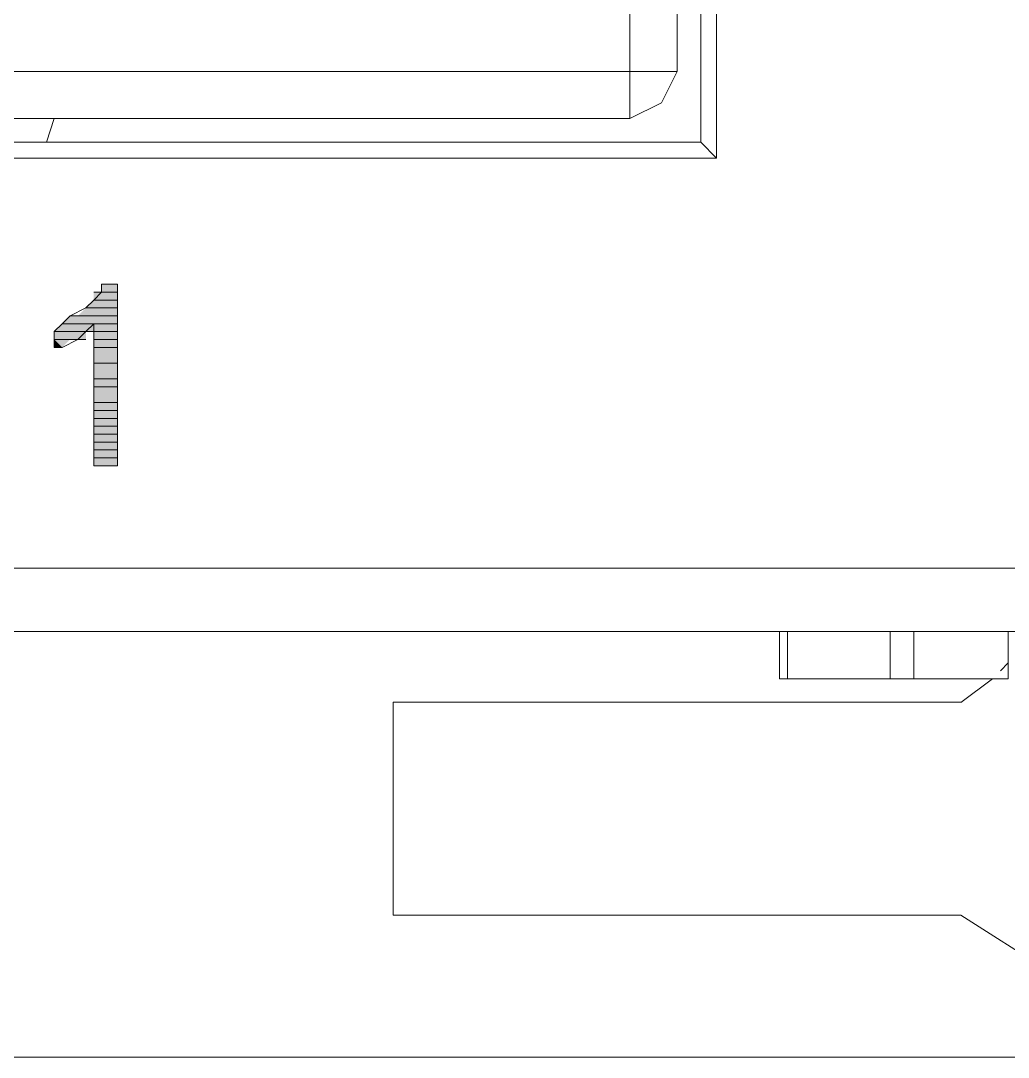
# Model space of a CAD drawing. Header units: millimetres. Extents: x 41 to 1635, y 11 to 1528.
# Drawn here: x 976.09 to 983.18, y 1105.05 to 1112.5 of the extents above; entities that cross this region are included whole.
import ezdxf

# ---------------------------------------------------------------- set-up
doc = ezdxf.new("R2010")
doc.units = ezdxf.units.MM
doc.header["$LTSCALE"] = 8
for name, color, linetype in [('Layer1', 3, 'CONTINUOUS'), ('PDF_Geometry', 7, 'CONTINUOUS'), ('PDF_Solid Fills', 7, 'CONTINUOUS')]:
    doc.layers.add(name, color=color, linetype=linetype)

# ---------------------------------------------------------------- blocks, each defined once
blk = doc.blocks.new('28SS211R')
at = {"layer": 'PDF_Geometry', "lineweight": 9}
for points in [[(0.1766, 0.1846), (0.1766, -90.1741), (45.3843, -90.1741), (45.8942, -90.1741)], [(28.5022, -72.1024), (28.5022, -86.7751), (28.3889, -86.6618)], [(28.3889, -86.6618), (28.3889, -72.2157)], [(27.879, -72.4423), (27.879, -86.4918), (15.3591, -86.4918)], [(27.8791, -72.4423), (28.1057, -72.499), (28.219, -72.7256), (28.219, -86.1519)], [(15.3591, -86.1519), (28.219, -86.1519)], [(27.879, -86.4918), (28.1056, -86.3785), (28.2189, -86.1519)], [(23.7435, -86.4918), (23.6868, -86.6618)], [(15.1325, -86.6618), (15.0759, -86.7751), (28.5022, -86.7751)], [(15.1325, -86.6618), (28.3889, -86.6618)], [(24.1967, -87.6815), (24.0834, -87.6815), (24.0834, -87.7382), (24.0268, -87.7948), (23.9701, -87.8515), (23.8568, -87.9081)], [(24.0268, -87.9648), (24.0268, -88.9845), (24.1967, -88.9845), (24.1967, -87.6815)], [(23.8568, -87.9081), (23.8002, -87.9648)], [(23.8001, -87.9648), (23.7435, -88.0214), (23.7435, -88.1347), (23.8001, -88.1347), (23.9134, -88.0781), (23.9701, -88.0214), (24.0267, -87.9648)], [(0.1766, -90.1742), (-0.1633, -90.0609), (-0.3333, -89.721), (45.8941, -89.721)], [(28.9554, -90.1741), (28.9554, -90.5141)], [(29.0121, -90.1741), (29.0121, -90.5141)], [(29.7485, -90.1741), (29.7485, -90.5141)], [(29.9185, -90.1741), (29.9185, -90.5141)], [(30.5983, -90.4007), (30.5417, -90.4574)], [(29.0121, -90.5141), (28.9554, -90.5141)], [(30.5983, -90.5141), (29.0121, -90.5141)], [(30.485, -90.5141), (30.2584, -90.6841)], [(26.1795, -90.684), (30.2584, -90.684)], [(26.1795, -92.2136), (26.1795, -90.684)], [(32.1279, -92.2136), (31.5614, -92.6102), (30.8816, -92.6102), (30.2584, -92.2136), (26.1795, -92.2136)], [(45.3843, -93.2333), (18.8715, -93.2333)]]:
    blk.add_lwpolyline(points, dxfattribs=at)
for points in [[(24.0834, -87.6815), (24.1967, -87.6815)], [(24.0834, -87.6815), (24.1967, -87.6815)], [(24.0834, -87.6815), (24.1967, -87.6815)], [(24.0834, -87.6815), (24.1967, -87.6815)], [(24.0834, -87.6815), (24.1967, -87.6815)], [(24.0834, -87.6815), (24.1967, -87.6815)], [(24.0834, -87.6815), (24.1967, -87.6815)], [(24.0834, -87.6815), (24.1967, -87.6815)], [(24.0834, -87.6815), (24.1967, -87.6815)], [(24.0834, -87.7381), (24.0268, -87.7381), (24.1967, -87.7381)], [(24.0268, -87.7381), (24.1967, -87.7381)], [(24.0268, -87.7381), (24.1967, -87.7381)], [(24.0268, -87.7381), (24.1967, -87.7381)], [(24.0268, -87.7381), (24.1967, -87.7381)], [(24.0834, -87.7381), (24.1967, -87.7381)], [(24.0834, -87.7381), (24.1967, -87.7381)], [(24.0834, -87.7381), (24.1967, -87.7381)], [(24.0268, -87.7948), (24.1967, -87.7948)], [(24.0268, -87.7948), (24.1967, -87.7948)], [(24.0268, -87.7948), (24.1967, -87.7948)], [(24.0268, -87.7948), (24.1967, -87.7948)], [(24.0268, -87.7948), (24.1967, -87.7948)], [(24.0268, -87.7948), (24.1967, -87.7948)], [(24.0268, -87.7948), (24.1967, -87.7948)], [(24.0268, -87.7948), (24.1967, -87.7948)], [(24.0268, -87.7948), (24.1967, -87.7948)], [(24.0268, -87.7948), (24.1967, -87.7948)], [(24.0268, -87.7948), (24.1967, -87.7948)], [(24.0268, -87.7948), (24.1967, -87.7948)], [(24.0268, -87.7948), (24.1967, -87.7948)], [(24.0268, -87.7948), (24.1967, -87.7948)], [(23.9135, -87.9081), (23.8568, -87.9081), (24.1967, -87.9081)], [(23.8568, -87.9081), (24.1967, -87.9081)], [(23.8568, -87.9081), (24.1967, -87.9081)], [(23.8568, -87.9081), (24.1967, -87.9081)], [(23.8568, -87.9081), (24.1967, -87.9081)], [(23.8568, -87.9081), (24.1967, -87.9081)], [(23.8568, -87.9081), (24.1967, -87.9081)], [(23.8568, -87.9081), (24.1967, -87.9081)], [(23.8568, -87.9081), (24.1967, -87.9081)], [(23.8568, -87.9081), (24.1967, -87.9081)], [(23.8568, -87.9081), (24.1967, -87.9081)], [(23.9135, -87.9081), (24.1967, -87.9081)], [(23.9135, -87.9081), (24.1967, -87.9081)], [(23.9135, -87.9081), (24.1967, -87.9081)], [(23.9135, -87.9081), (24.1967, -87.9081)], [(23.9135, -87.9081), (24.1967, -87.9081)], [(23.9135, -87.9081), (24.1967, -87.9081)], [(23.9135, -87.9081), (24.1967, -87.9081)], [(23.9135, -87.9081), (24.1967, -87.9081)], [(23.9135, -87.9081), (24.1967, -87.9081)], [(23.9135, -87.9081), (24.1967, -87.9081)], [(23.9135, -87.9081), (24.1967, -87.9081)], [(23.9701, -87.8514), (24.1967, -87.8514)], [(23.9701, -87.8514), (24.1967, -87.8514)], [(23.9701, -87.8514), (24.1967, -87.8514)], [(23.9701, -87.8514), (24.1967, -87.8514)], [(23.9701, -87.8514), (24.1967, -87.8514)], [(23.9701, -87.8514), (24.1967, -87.8514)], [(23.9701, -87.8514), (24.1967, -87.8514)], [(23.9701, -87.8514), (24.1967, -87.8514)], [(23.9701, -87.8514), (24.1967, -87.8514)], [(23.9701, -87.8514), (24.1967, -87.8514)], [(23.9701, -87.8514), (24.1967, -87.8514)], [(23.9701, -87.8514), (24.1967, -87.8514)], [(23.9701, -87.8514), (24.1967, -87.8514)], [(23.9701, -87.8514), (24.1967, -87.8514)], [(23.9701, -87.8514), (24.1967, -87.8514)], [(23.9701, -87.8514), (24.1967, -87.8514)], [(23.9701, -87.8514), (24.1967, -87.8514)], [(23.9701, -87.8514), (24.1967, -87.8514)], [(23.8001, -87.9648), (24.1967, -87.9648)], [(23.8001, -87.9648), (24.1967, -87.9648)], [(23.8001, -87.9648), (24.1967, -87.9648)], [(23.8001, -87.9648), (24.1967, -87.9648)], [(23.8001, -87.9648), (24.1967, -87.9648)], [(23.8001, -87.9648), (24.1967, -87.9648)], [(23.8001, -87.9648), (24.0267, -87.9648)], [(23.8001, -87.9648), (24.0267, -87.9648)], [(23.8001, -87.9648), (24.0267, -87.9648)], [(23.8001, -87.9648), (24.0267, -87.9648)], [(23.8001, -87.9648), (24.0267, -87.9648)], [(23.8001, -87.9648), (24.0267, -87.9648)], [(24.0268, -87.9648), (24.1967, -87.9648)], [(24.0268, -87.9648), (24.1967, -87.9648)], [(24.0268, -87.9648), (24.1967, -87.9648)], [(24.0268, -87.9648), (24.1967, -87.9648)], [(24.0268, -87.9648), (24.1967, -87.9648)], [(24.0268, -87.9648), (24.1967, -87.9648)], [(23.7435, -88.0214), (24.0268, -88.0214)], [(23.7435, -88.0214), (24.0268, -88.0214)], [(23.7435, -88.0214), (24.0268, -88.0214)], [(23.7435, -88.0214), (24.0268, -88.0214)], [(23.7435, -88.0214), (24.0268, -88.0214)], [(23.7435, -88.0214), (24.0268, -88.0214)], [(23.7435, -88.0214), (23.9701, -88.0214)], [(23.7435, -88.0214), (24.0268, -88.0214), (23.9701, -88.0214)], [(23.7435, -88.0214), (23.9701, -88.0214)], [(23.7435, -88.0214), (23.9701, -88.0214)], [(24.0268, -88.0214), (24.1967, -88.0214)], [(24.0268, -88.0214), (24.1967, -88.0214)], [(24.0268, -88.0214), (24.1967, -88.0214)], [(24.0268, -88.0214), (24.1967, -88.0214)], [(24.0268, -88.0214), (24.1967, -88.0214)], [(24.0268, -88.0214), (24.1967, -88.0214)], [(24.0268, -88.0214), (24.1967, -88.0214)], [(24.0268, -88.0214), (24.1967, -88.0214)], [(24.0268, -88.0214), (24.1967, -88.0214)], [(24.0268, -88.0214), (24.1967, -88.0214)], [(23.7435, -88.0781), (23.9134, -88.0781)], [(23.7435, -88.0781), (23.9701, -88.0781), (23.9134, -88.0781)], [(23.7435, -88.0781), (23.9134, -88.0781)], [(23.7435, -88.0781), (23.9134, -88.0781)], [(23.7435, -88.0781), (23.9134, -88.0781)], [(23.7435, -88.0781), (23.9134, -88.0781)], [(23.7435, -88.0781), (23.9134, -88.0781)], [(23.7435, -88.0781), (23.9134, -88.0781)], [(23.7435, -88.0781), (23.9134, -88.0781)], [(23.7435, -88.0781), (23.9134, -88.0781)], [(23.7435, -88.0781), (23.9134, -88.0781)], [(23.7435, -88.0781), (23.9134, -88.0781)], [(23.7435, -88.0781), (23.9134, -88.0781)], [(23.7435, -88.0781), (23.9134, -88.0781)], [(23.7435, -88.0781), (23.9134, -88.0781)], [(23.7435, -88.0781), (23.9134, -88.0781)], [(23.7435, -88.0781), (23.8568, -88.0781)], [(23.7435, -88.0781), (23.9134, -88.0781), (23.8568, -88.0781)], [(23.7435, -88.1347), (23.8001, -88.1347)], [(23.7435, -88.1347), (23.8001, -88.1347)], [(23.7435, -88.1347), (23.8001, -88.1347)], [(23.7435, -88.1347), (23.8001, -88.1347)], [(23.7435, -88.1347), (23.7435, -88.1347)], [(23.7435, -88.1347), (23.8001, -88.1347), (23.7435, -88.1347)], [(23.7435, -88.1347), (23.7435, -88.1347)], [(23.7435, -88.1347), (23.7435, -88.1347)], [(23.7435, -88.1347), (23.7435, -88.1347)], [(23.7435, -88.1347), (23.7435, -88.1347)], [(23.7435, -88.1347), (23.7435, -88.1347)], [(23.7435, -88.1347), (23.7435, -88.1347)], [(23.7435, -88.1347), (23.7435, -88.1347)], [(24.0268, -88.0781), (24.1967, -88.0781)], [(24.0268, -88.0781), (24.1967, -88.0781)], [(24.0268, -88.0781), (24.1967, -88.0781)], [(24.0268, -88.0781), (24.1967, -88.0781)], [(24.0268, -88.0781), (24.1967, -88.0781)], [(24.0268, -88.0781), (24.1967, -88.0781)], [(24.0268, -88.0781), (24.1967, -88.0781)], [(24.0268, -88.0781), (24.1967, -88.0781)], [(24.0268, -88.0781), (24.1967, -88.0781)], [(24.0268, -88.0781), (24.1967, -88.0781)], [(24.0268, -88.0781), (24.1967, -88.0781)], [(24.0268, -88.0781), (24.1967, -88.0781)], [(24.0268, -88.0781), (24.1967, -88.0781)], [(24.0268, -88.0781), (24.1967, -88.0781)], [(24.0268, -88.0781), (24.1967, -88.0781)], [(24.0268, -88.0781), (24.1967, -88.0781)], [(24.0268, -88.0781), (24.1967, -88.0781)], [(24.0268, -88.0781), (24.1967, -88.0781)], [(24.0268, -88.1347), (24.1967, -88.1347)], [(24.0268, -88.1347), (24.1967, -88.1347)], [(24.0268, -88.1347), (24.1967, -88.1347)], [(24.0268, -88.1347), (24.1967, -88.1347)], [(24.0268, -88.1347), (24.1967, -88.1347)], [(24.0268, -88.1347), (24.1967, -88.1347)], [(24.0268, -88.1347), (24.1967, -88.1347)], [(24.0268, -88.1347), (24.1967, -88.1347)], [(24.0268, -88.1347), (24.1967, -88.1347)], [(24.0268, -88.1347), (24.1967, -88.1347)], [(24.0268, -88.1347), (24.1967, -88.1347)], [(24.0268, -88.1347), (24.1967, -88.1347)], [(24.0268, -88.1347), (24.1967, -88.1347)], [(24.0268, -88.1347), (24.1967, -88.1347)], [(24.0268, -88.248), (24.1967, -88.248)], [(24.0268, -88.248), (24.1967, -88.248)], [(24.0268, -88.248), (24.1967, -88.248)], [(24.0268, -88.248), (24.1967, -88.248)], [(24.0268, -88.248), (24.1967, -88.248)], [(24.0268, -88.248), (24.1967, -88.248)], [(24.0268, -88.248), (24.1967, -88.248)], [(24.0268, -88.248), (24.1967, -88.248)], [(24.0268, -88.248), (24.1967, -88.248)], [(24.0268, -88.248), (24.1967, -88.248)], [(24.0268, -88.3613), (24.1967, -88.3613)], [(24.0268, -88.3613), (24.1967, -88.3613)], [(24.0268, -88.3613), (24.1967, -88.3613)], [(24.0268, -88.3613), (24.1967, -88.3613)], [(24.0268, -88.3613), (24.1967, -88.3613)], [(24.0268, -88.3613), (24.1967, -88.3613)], [(24.0268, -88.3613), (24.1967, -88.3613)], [(24.0268, -88.3613), (24.1967, -88.3613)], [(24.0268, -88.3613), (24.1967, -88.3613)], [(24.0268, -88.3613), (24.1967, -88.3613)], [(24.0268, -88.3613), (24.1967, -88.3613)], [(24.0268, -88.3613), (24.1967, -88.3613)], [(24.0268, -88.418), (24.1967, -88.418)], [(24.0268, -88.418), (24.1967, -88.418)], [(24.0268, -88.418), (24.1967, -88.418)], [(24.0268, -88.418), (24.1967, -88.418)], [(24.0268, -88.418), (24.1967, -88.418)], [(24.0268, -88.418), (24.1967, -88.418)], [(24.0268, -88.5313), (24.1967, -88.5313)], [(24.0268, -88.5313), (24.1967, -88.5313)], [(24.0268, -88.5313), (24.1967, -88.5313)], [(24.0268, -88.5313), (24.1967, -88.5313)], [(24.0268, -88.5313), (24.1967, -88.5313)], [(24.0268, -88.5313), (24.1967, -88.5313)], [(24.0268, -88.5313), (24.1967, -88.5313)], [(24.0268, -88.5313), (24.1967, -88.5313)], [(24.0268, -88.5313), (24.1967, -88.5313)], [(24.0268, -88.5313), (24.1967, -88.5313)], [(24.0268, -88.5879), (24.1967, -88.5879)], [(24.0268, -88.5879), (24.1967, -88.5879)], [(24.0268, -88.5879), (24.1967, -88.5879)], [(24.0268, -88.5879), (24.1967, -88.5879)], [(24.0268, -88.5879), (24.1967, -88.5879)], [(24.0268, -88.5879), (24.1967, -88.5879)], [(24.0268, -88.5879), (24.1967, -88.5879)], [(24.0268, -88.5879), (24.1967, -88.5879)], [(24.0268, -88.5879), (24.1967, -88.5879)], [(24.0268, -88.5879), (24.1967, -88.5879)], [(24.0268, -88.5879), (24.1967, -88.5879)], [(24.0268, -88.5879), (24.1967, -88.5879)], [(24.0268, -88.5879), (24.1967, -88.5879)], [(24.0268, -88.5879), (24.1967, -88.5879)], [(24.0268, -88.5879), (24.1967, -88.5879)], [(24.0268, -88.5879), (24.1967, -88.5879)], [(24.0268, -88.5879), (24.1967, -88.5879)], [(24.0268, -88.5879), (24.1967, -88.5879)], [(24.0268, -88.6446), (24.1967, -88.6446)], [(24.0268, -88.6446), (24.1967, -88.6446)], [(24.0268, -88.6446), (24.1967, -88.6446)], [(24.0268, -88.6446), (24.1967, -88.6446)], [(24.0268, -88.6446), (24.1967, -88.6446)], [(24.0268, -88.6446), (24.1967, -88.6446)], [(24.0268, -88.6446), (24.1967, -88.6446)], [(24.0268, -88.6446), (24.1967, -88.6446)], [(24.0268, -88.6446), (24.1967, -88.6446)], [(24.0268, -88.6446), (24.1967, -88.6446)], [(24.0268, -88.7012), (24.1967, -88.7012)], [(24.0268, -88.7012), (24.1967, -88.7012)], [(24.0268, -88.7012), (24.1967, -88.7012)], [(24.0268, -88.7012), (24.1967, -88.7012)], [(24.0268, -88.7012), (24.1967, -88.7012)], [(24.0268, -88.7012), (24.1967, -88.7012)], [(24.0268, -88.7012), (24.1967, -88.7012)], [(24.0268, -88.7012), (24.1967, -88.7012)], [(24.0268, -88.7012), (24.1967, -88.7012)], [(24.0268, -88.7012), (24.1967, -88.7012)], [(24.0268, -88.7012), (24.1967, -88.7012)], [(24.0268, -88.7012), (24.1967, -88.7012)], [(24.0268, -88.7579), (24.1967, -88.7579)], [(24.0268, -88.7579), (24.1967, -88.7579)], [(24.0268, -88.7579), (24.1967, -88.7579)], [(24.0268, -88.7579), (24.1967, -88.7579)], [(24.0268, -88.7579), (24.1967, -88.7579)], [(24.0268, -88.7579), (24.1967, -88.7579)], [(24.0268, -88.7579), (24.1967, -88.7579)], [(24.0268, -88.7579), (24.1967, -88.7579)], [(24.0268, -88.7579), (24.1967, -88.7579)], [(24.0268, -88.7579), (24.1967, -88.7579)], [(24.0268, -88.7579), (24.1967, -88.7579)], [(24.0268, -88.7579), (24.1967, -88.7579)], [(24.0268, -88.7579), (24.1967, -88.7579)], [(24.0268, -88.7579), (24.1967, -88.7579)], [(24.0268, -88.8145), (24.1967, -88.8145)], [(24.0268, -88.8145), (24.1967, -88.8145)], [(24.0268, -88.8145), (24.1967, -88.8145)], [(24.0268, -88.8145), (24.1967, -88.8145)], [(24.0268, -88.8145), (24.1967, -88.8145)], [(24.0268, -88.8145), (24.1967, -88.8145)], [(24.0268, -88.8145), (24.1967, -88.8145)], [(24.0268, -88.8145), (24.1967, -88.8145)], [(24.0268, -88.8145), (24.1967, -88.8145)], [(24.0268, -88.8145), (24.1967, -88.8145)], [(24.0268, -88.8145), (24.1967, -88.8145)], [(24.0268, -88.8145), (24.1967, -88.8145)], [(24.0268, -88.8145), (24.1967, -88.8145)], [(24.0268, -88.8145), (24.1967, -88.8145)], [(24.0268, -88.8145), (24.1967, -88.8145)], [(24.0268, -88.8145), (24.1967, -88.8145)], [(24.0268, -88.8145), (24.1967, -88.8145)], [(24.0268, -88.8145), (24.1967, -88.8145)], [(24.0268, -88.8145), (24.1967, -88.8145)], [(24.0268, -88.8145), (24.1967, -88.8145)], [(24.0268, -88.8145), (24.1967, -88.8145)], [(24.0268, -88.8145), (24.1967, -88.8145)], [(24.0268, -88.8145), (24.1967, -88.8145)], [(24.0268, -88.8145), (24.1967, -88.8145)], [(24.0268, -88.8145), (24.1967, -88.8145)], [(24.0268, -88.8145), (24.1967, -88.8145)], [(24.0268, -88.8712), (24.1967, -88.8712)], [(24.0268, -88.8712), (24.1967, -88.8712)], [(24.0268, -88.8712), (24.1967, -88.8712)], [(24.0268, -88.8712), (24.1967, -88.8712)], [(24.0268, -88.8712), (24.1967, -88.8712)], [(24.0268, -88.8712), (24.1967, -88.8712)], [(24.0268, -88.8712), (24.1967, -88.8712)], [(24.0268, -88.8712), (24.1967, -88.8712)], [(24.0268, -88.8712), (24.1967, -88.8712)], [(24.0268, -88.8712), (24.1967, -88.8712)], [(24.0268, -88.8712), (24.1967, -88.8712)], [(24.0268, -88.8712), (24.1967, -88.8712)], [(24.0268, -88.9278), (24.1967, -88.9278)], [(24.0268, -88.9278), (24.1967, -88.9278)], [(24.0268, -88.9278), (24.1967, -88.9278)], [(24.0268, -88.9278), (24.1967, -88.9278)], [(24.0268, -88.9278), (24.1967, -88.9278)], [(24.0268, -88.9278), (24.1967, -88.9278)], [(24.0268, -88.9278), (24.1967, -88.9278)], [(24.0268, -88.9278), (24.1967, -88.9278)], [(24.0268, -88.9278), (24.1967, -88.9278)], [(24.0268, -88.9278), (24.1967, -88.9278)], [(24.0268, -88.9845), (24.1967, -88.9845)], [(24.0268, -88.9845), (24.1967, -88.9845)], [(24.0268, -88.9845), (24.1967, -88.9845)], [(24.0268, -88.9845), (24.1967, -88.9845)], [(24.0268, -88.9845), (24.1967, -88.9845)], [(24.0268, -88.9845), (24.1967, -88.9845)], [(24.0268, -88.9845), (24.1967, -88.9845)], [(24.0268, -88.9845), (24.1967, -88.9845)], [(24.0268, -88.9845), (24.1967, -88.9845)], [(24.0268, -88.9845), (24.1967, -88.9845)], [(24.0268, -88.9845), (24.1967, -88.9845)], [(24.0268, -88.9845), (24.1967, -88.9845)], [(24.0268, -88.9845), (24.1967, -88.9845)], [(30.5983, -90.5141), (30.5983, -90.1741)]]:
    blk.add_lwpolyline(points, close=True, dxfattribs=at)
at = {"layer": 'PDF_Solid Fills', "lineweight": 9, "transparency": 33554559}
for points in [[(24.0834, -87.6815), (24.0834, -87.7382), (24.1967, -87.7382)], [(24.0834, -87.6815), (24.1967, -87.6815), (24.1967, -87.7382)], [(24.0268, -87.7381), (24.0268, -87.7948), (24.1967, -87.7948)], [(24.0268, -87.7381), (24.1967, -87.7381), (24.1967, -87.7948)], [(24.0268, -87.7948), (23.9701, -87.8515), (24.1967, -87.8515)], [(24.0268, -87.7948), (24.1967, -87.7948), (24.1967, -87.8515)], [(23.8568, -87.9081), (23.8002, -87.9648), (24.1967, -87.9648)], [(23.8568, -87.9081), (24.1967, -87.9081), (24.1967, -87.9648)], [(23.9701, -87.8514), (23.9135, -87.9081), (24.1967, -87.9081)], [(23.9701, -87.8514), (24.1967, -87.8514), (24.1967, -87.9081)], [(23.8001, -87.9648), (23.7435, -88.0214), (24.0267, -88.0214)], [(23.8001, -87.9648), (24.0267, -87.9648), (24.0267, -88.0214)], [(24.0268, -87.9648), (24.0268, -88.0214), (24.1967, -88.0214)], [(24.0268, -87.9648), (24.1967, -87.9648), (24.1967, -88.0214)], [(23.7435, -88.0214), (23.7435, -88.0781), (23.9701, -88.0781)], [(23.7435, -88.0214), (23.9701, -88.0214), (23.9701, -88.0781)], [(24.0268, -88.0214), (24.0268, -88.0781), (24.1967, -88.0781)], [(24.0268, -88.0214), (24.1967, -88.0214), (24.1967, -88.0781)], [(23.7435, -88.0781), (23.7435, -88.1347), (23.8001, -88.1347)], [(23.7435, -88.0781), (23.8568, -88.0781), (23.8001, -88.1347)], [(24.0268, -88.0781), (24.0268, -88.1347), (24.1967, -88.1347)], [(24.0268, -88.0781), (24.1967, -88.0781), (24.1967, -88.1347)], [(24.0268, -88.1347), (24.0268, -88.248), (24.1967, -88.248)], [(24.0268, -88.1347), (24.1967, -88.1347), (24.1967, -88.248)], [(24.0268, -88.248), (24.0268, -88.3613), (24.1967, -88.3613)], [(24.0268, -88.248), (24.1967, -88.248), (24.1967, -88.3613)], [(24.0268, -88.3613), (24.0268, -88.418), (24.1967, -88.418)], [(24.0268, -88.3613), (24.1967, -88.3613), (24.1967, -88.418)], [(24.0268, -88.418), (24.0268, -88.4746), (24.1967, -88.4746)], [(24.0268, -88.418), (24.1967, -88.418), (24.1967, -88.4746)], [(24.0268, -88.4746), (24.0268, -88.5313), (24.1967, -88.5313)], [(24.0268, -88.4746), (24.1967, -88.4746), (24.1967, -88.5313)], [(24.0268, -88.5313), (24.0268, -88.5879), (24.1967, -88.5879)], [(24.0268, -88.5313), (24.1967, -88.5313), (24.1967, -88.5879)], [(24.0268, -88.5879), (24.0268, -88.6446), (24.1967, -88.6446)], [(24.0268, -88.5879), (24.1967, -88.5879), (24.1967, -88.6446)], [(24.0268, -88.6446), (24.0268, -88.7012), (24.1967, -88.7012)], [(24.0268, -88.6446), (24.1967, -88.6446), (24.1967, -88.7012)], [(24.0268, -88.7012), (24.0268, -88.7579), (24.1967, -88.7579)], [(24.0268, -88.7012), (24.1967, -88.7012), (24.1967, -88.7579)], [(24.0268, -88.7579), (24.0268, -88.8145), (24.1967, -88.8145)], [(24.0268, -88.7579), (24.1967, -88.7579), (24.1967, -88.8145)], [(24.0268, -88.8145), (24.0268, -88.8712), (24.1967, -88.8712)], [(24.0268, -88.8145), (24.1967, -88.8145), (24.1967, -88.8712)], [(24.0268, -88.8712), (24.0268, -88.9278), (24.1967, -88.9278)], [(24.0268, -88.8712), (24.1967, -88.8712), (24.1967, -88.9278)], [(24.0268, -88.9278), (24.0268, -88.9845), (24.1967, -88.9845)], [(24.0268, -88.9278), (24.1967, -88.9278), (24.1967, -88.9845)]]:
    blk.add_solid(points, dxfattribs=at)

msp = doc.modelspace()

# ---------------------------------------------------------------- block references
at = {"layer": 'Layer1'}
msp.add_blockref('28SS211R', (952.5833, 1198.284), dxfattribs=at)

doc.saveas('drawing.dxf')
